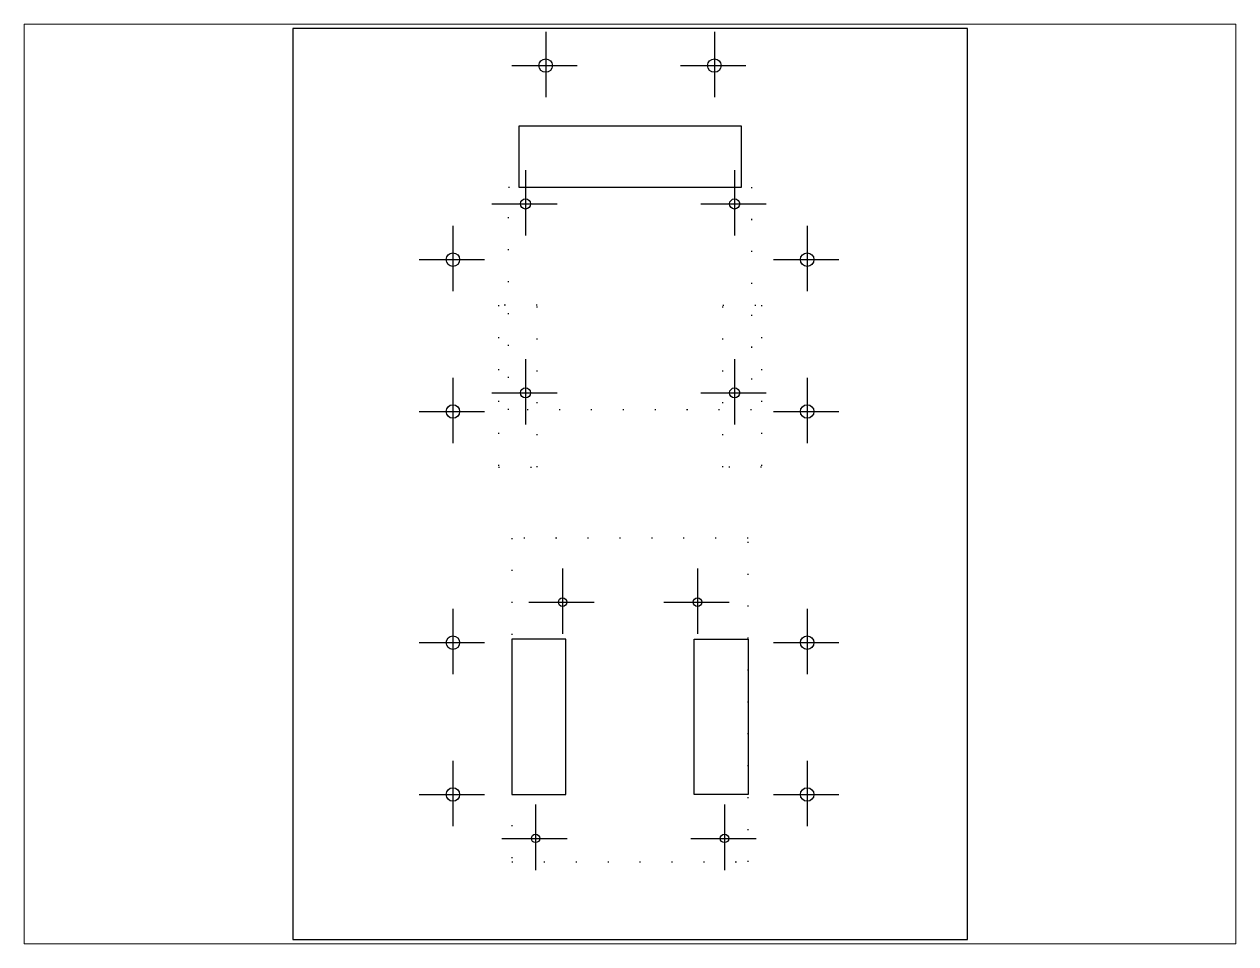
# Paper-space layout 'Layout1' of a CAD drawing. Header units: millimetres. Extents: x 26 to 231, y 20 to 176.
# The model-space entities are those that its viewports show. They can reach past a viewport. Long polylines and large blocks are cut down to what shows.
import ezdxf

# ---------------------------------------------------------------- set-up
doc = ezdxf.new("R2010")
doc.units = ezdxf.units.MM
doc.linetypes.add('ACAD_ISO07W100', pattern=[3, 0, -3])
doc.linetypes.add('DASHED2', pattern=[9.525, 6.35, -3.175])
doc.layers.add('Align', color=7, linetype='DASHED2')
doc.layers.add('Outline', color=7, linetype='ACAD_ISO07W100')

# ---------------------------------------------------------------- blocks, each defined once
blk = doc.blocks.new('Drill Center')
at = {"layer": 'Align'}
for p, q in [((0, 10), (0, -10)), ((-10, 0), (10, 0))]:
    blk.add_line(p, q, dxfattribs=at)

msp = doc.modelspace()

# ---------------------------------------------------------------- linework, layer by layer
for points in [[(0, 0), (200, 0), (200, 270), (0, 270)], [(67, 223), (133, 223), (133, 241), (67, 241)], [(65, 43), (81, 43), (81, 89), (65, 89)], [(135, 43), (119, 43), (119, 89), (135, 89)]]:
    msp.add_lwpolyline(points, close=True)
for centre, radius in [((75, 259), 2), ((125, 259), 2), ((69, 218), 1.5), ((131, 218), 1.5), ((47.5, 201.5), 2), ((152.5, 201.5), 2), ((69, 162), 1.5), ((131, 162), 1.5), ((47.5, 156.5), 2), ((152.5, 156.5), 2), ((80, 100), 1.25), ((120, 100), 1.25), ((47.5, 88), 2), ((152.5, 88), 2), ((47.5, 43), 2), ((152.5, 43), 2), ((72, 30), 1.25), ((128, 30), 1.25)]:
    msp.add_circle(centre, radius)
at = {"layer": 'Outline'}
for points in [[(64, 223), (136, 223), (136, 157), (64, 157)], [(61, 140), (72.5, 140), (72.5, 188), (61, 188)], [(139, 140), (127.5, 140), (127.5, 188), (139, 188)], [(65, 23), (135, 23), (135, 119), (65, 119)]]:
    msp.add_lwpolyline(points, close=True, dxfattribs=at)

# ---------------------------------------------------------------- block references
for p in [(75, 259), (125, 259), (69, 218), (131, 218), (47.5, 201.5), (152.5, 201.5), (69, 162), (131, 162), (47.5, 156.5), (152.5, 156.5), (80, 100), (120, 100), (47.5, 88), (152.5, 88), (47.5, 43), (152.5, 43), (72, 30), (128, 30)]:
    msp.add_blockref('Drill Center', p)

psp = doc.layouts.get("Layout1")

# ---------------------------------------------------------------- viewports
at = {"layer": '0'}
psp.add_viewport(center=(128.5, 97.5), size=(205.6, 156), view_center_point=(99.99, 135.01), view_height=272.482, dxfattribs=at)

doc.saveas('drawing.dxf')
